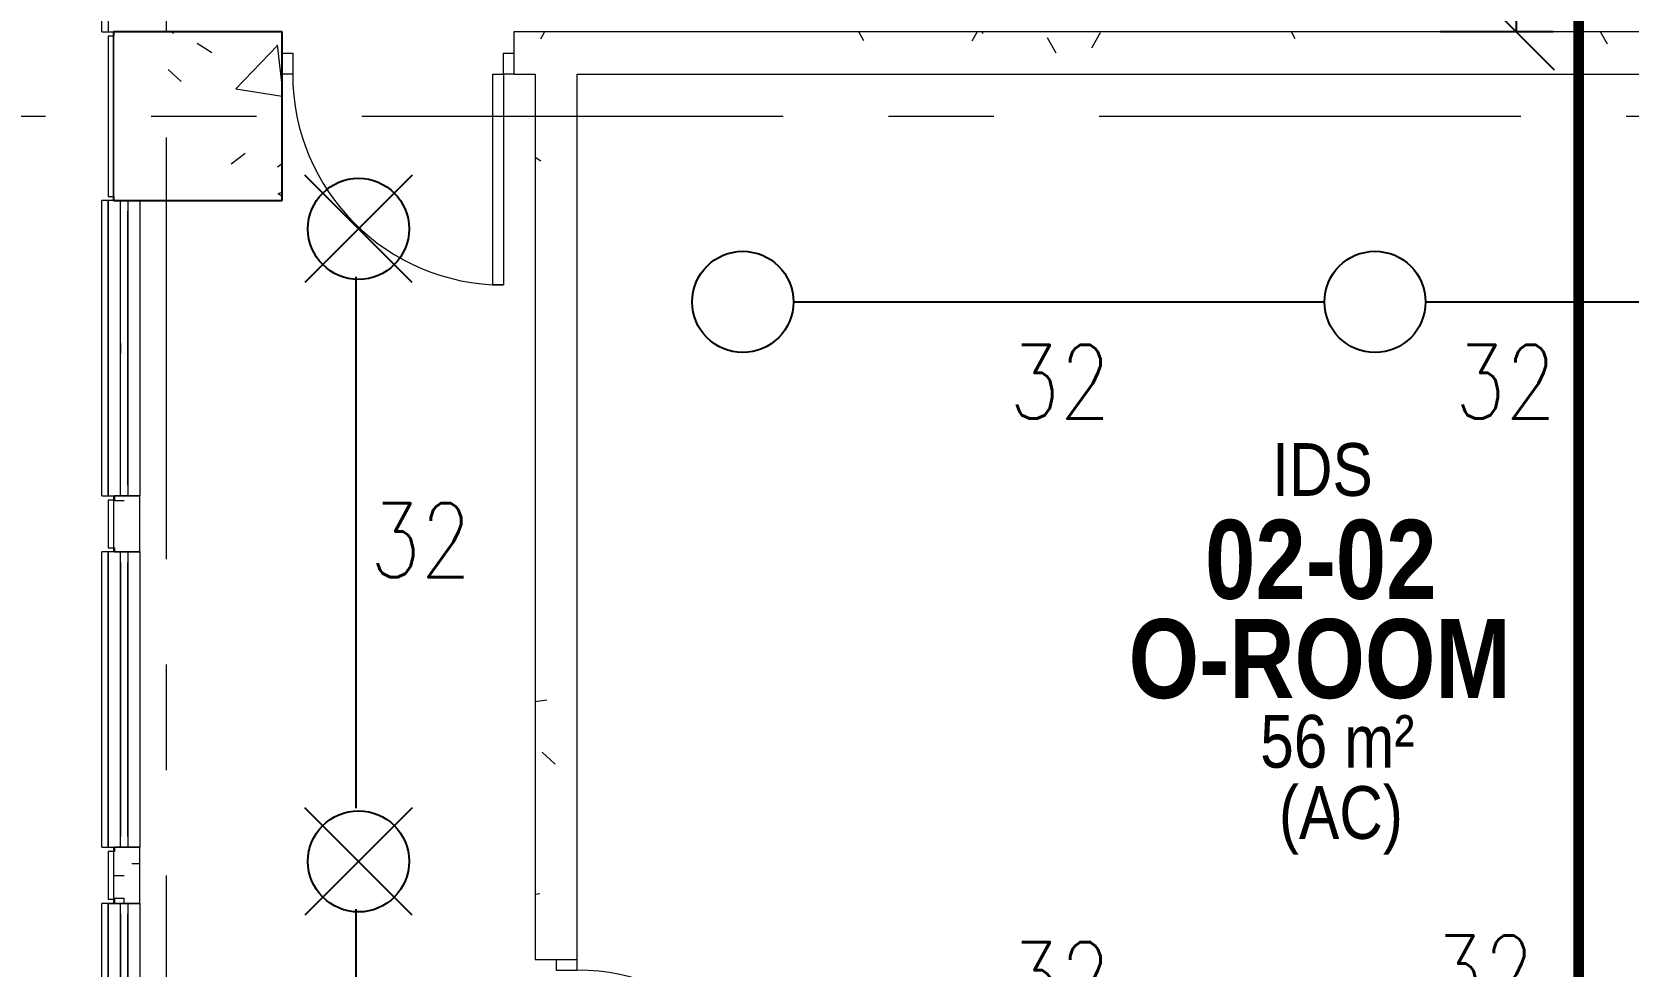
# Model space of a CAD drawing. Header units: millimetres. Extents: x -282761 to 137668, y -273845 to 94451.
# Drawn here: x 81568 to 89143, y -14455 to -10025 of the extents above; entities that cross this region are included whole.
import ezdxf

# ---------------------------------------------------------------- set-up
doc = ezdxf.new("R2010")
doc.units = ezdxf.units.MM
doc.linetypes.add('BLK_2 - 1ST__2ND_STOREY_PLAN-archi clean_11 SEPT 2024$0$IDA - Grid Line', pattern=[3500, 2000, -500, 500, -500])
doc.linetypes.add('HIDDEN2', pattern=[4.7625, 3.175, -1.5875])
doc.layers.get('Defpoints').update_dxf_attribs({"color": 8})
for name, color, linetype, lineweight in [('BLK_2 - 1ST__2ND_STOREY_PLAN-archi clean_11 SEPT 2024$0$0-1', 8, 'Continuous', 5), ('BLK_2 - 1ST__2ND_STOREY_PLAN-archi clean_11 SEPT 2024$0$1599_DB_A_BLK2_HQ_R21-2ND STOREY 20230517--$0$A-_DOOR----_E', 8, 'Continuous', 9), ('BLK_2 - 1ST__2ND_STOREY_PLAN-archi clean_11 SEPT 2024$0$1599_DB_A_BLK2_HQ_R21-2ND STOREY 20230517--$0$A-_GENM----_M', 8, 'Continuous', 9), ('BLK_2 - 1ST__2ND_STOREY_PLAN-archi clean_11 SEPT 2024$0$1599_DB_A_BLK2_HQ_R21-2ND STOREY 20230517--$0$A-_WALL----_H-1', 8, 'Continuous', 9), ('BLK_2 - 1ST__2ND_STOREY_PLAN-archi clean_11 SEPT 2024$0$1599_DB_A_BLK2_HQ_R21-2ND STOREY 20230517--$0$A-_WIND----_E', 8, 'Continuous', 9), ('BLK_2 - 1ST__2ND_STOREY_PLAN-archi clean_11 SEPT 2024$0$1599_DB_A_BLK2_HQ_R21-2ND STOREY 20230517--$0$S-_COLN----_E', 8, 'Continuous', 9), ('BLK_2 - 1ST__2ND_STOREY_PLAN-archi clean_11 SEPT 2024$0$_CATCHMENT_DRAIN', 8, 'Continuous', 0), ('BLK_2 - 1ST__2ND_STOREY_PLAN-archi clean_11 SEPT 2024$0$A-_FLOR----_E', 8, 'Continuous', 9), ('BLK_2 - 1ST__2ND_STOREY_PLAN-archi clean_11 SEPT 2024$0$A-_GENM----_M', 8, 'Continuous', 9), ('BLK_2 - 1ST__2ND_STOREY_PLAN-archi clean_11 SEPT 2024$0$A-_WALL----_E', 8, 'Continuous', 9), ('BLK_2 - 1ST__2ND_STOREY_PLAN-archi clean_11 SEPT 2024$0$A-_WALL----_E-1', 8, 'Continuous', 18), ('BLK_2 - 1ST__2ND_STOREY_PLAN-archi clean_11 SEPT 2024$0$A-_WALL----_H-2', 8, 'Continuous', 9), ('BLK_2 - 1ST__2ND_STOREY_PLAN-archi clean_11 SEPT 2024$0$A-_WIND----_E', 8, 'Continuous', 9), ('BLK_2 - 1ST__2ND_STOREY_PLAN-archi clean_11 SEPT 2024$0$S-_ANOTGRID_E-1', 8, 'BLK_2 - 1ST__2ND_STOREY_PLAN-archi clean_11 SEPT 2024$0$IDA - Grid Line', 9), ('BLK_2 - 1ST__2ND_STOREY_PLAN-archi clean_11 SEPT 2024$0$S-_COLN----_E', 8, 'Continuous', 9), ('BLK_2 - 1ST__2ND_STOREY_PLAN-archi clean_11 SEPT 2024$0$S-_COLN----_E-1', 8, 'Continuous', 25), ('BLK_2 - 1ST__2ND_STOREY_PLAN-archi clean_11 SEPT 2024$0$S-_COLN----_E-2', 8, 'Continuous', 9)]:
    doc.layers.add(name, color=color, linetype=linetype, lineweight=lineweight)
for name, color, linetype in [('DIM', 8, 'Continuous'), ('M-_FIRESPRK_T-', 7, 'Continuous'), ('M-_SPRKBEAM_E-', 12, 'HIDDEN2'), ('M-_SPRKPIEX_E-', 1, 'Continuous'), ('ROOMNAME', 7, 'Continuous')]:
    doc.layers.add(name, color=color, linetype=linetype)
doc.styles.add('BLK_2 - 1ST__2ND_STOREY_PLAN_12  JUNE 2024$0$Arial Narrow_2', font='ARIALN.TTF', dxfattribs={"height": 500})
doc.styles.add('BLK_2 - 1ST__2ND_STOREY_PLAN_12  JUNE 2024$0$Arial Narrow_4', font='ARIALN.TTF', dxfattribs={"height": 375})
doc.styles.add('BLK_2 - 1ST__2ND_STOREY_PLAN_12  JUNE 2024$0$Arial Narrow_B_2', font='ARIALNB.TTF', dxfattribs={"height": 500})
doc.styles.add('Simplex', font='SIMPLEX.shx', dxfattribs={"width": 0.8, "height": 2.5})
doc.styles.get("Standard").update_dxf_attribs({"font": 'arial.ttf'})
doc.dimstyles.new('DIM 200', dxfattribs={"dimscale": 2000, "dimtxt": 0.18, "dimasz": 0.18, "dimexe": 0.18, "dimexo": 0.0625, "dimgap": 0.09, "dimtad": 0, "dimtih": 1, "dimtoh": 1, "dimdec": 0, "dimzin": 0, "dimdsep": 46, "dimtxsty": 'Standard', "dimblk": 'OBLIQUE', "dimcen": 0.09, "dimadec": 0, "dimazin": 0, "dimtfac": 1, "dimtdec": 0, "dimtofl": 0, "dimtmove": 0, "dimatfit": 3, "dimfxl": 1, "dimtolj": 1, "dimtzin": 0, "dimarcsym": 0})
pattern_1 = [(0, (-41522.25, -44311.05), (1016, 254), [83.82, -678.18, 83.82, -678.18, -4064]), (0, (-41522.25, -44311.05), (1016, 254), [-1524, 83.82, -1440.18, 83.82, -678.18, -1778]), (0, (-41522.25, -44311.05), (1016, 254), [-3810, 83.82, -424.18, 83.82, -1186.18]), (120, (-41141.25, -44184.05), (-727.9705, 752.882), [83.82, -678.18, 83.82, -678.18, -4064]), (120, (-41141.25, -44184.05), (-727.9705, 752.882), [-1524, 83.82, -1440.18, 83.82, -678.18, -1778]), (120, (-41141.25, -44184.05), (-727.9705, 752.882), [-3810, 83.82, -424.18, 83.82, -1186.18]), (240, (-41014.25, -43676.05), (-288.0295, -1006.882), [83.82, -678.18, 83.82, -678.18, -4064]), (240, (-41014.25, -43676.05), (-288.0295, -1006.882), [-1524, 83.82, -1440.18, 83.82, -678.18, -1778]), (240, (-41014.25, -43676.05), (-288.0295, -1006.882), [-3810, 83.82, -424.18, 83.82, -1186.18])]
pattern_2 = [(0, (-41522.25, -42727.71), (1016, 254), [83.82, -678.18, 83.82, -678.18, -4064]), (0, (-41522.25, -42727.71), (1016, 254), [-1524, 83.82, -1440.18, 83.82, -678.18, -1778]), (0, (-41522.25, -42727.71), (1016, 254), [-3810, 83.82, -424.18, 83.82, -1186.18]), (120, (-41141.25, -42600.71), (-727.9705, 752.882), [83.82, -678.18, 83.82, -678.18, -4064]), (120, (-41141.25, -42600.71), (-727.9705, 752.882), [-1524, 83.82, -1440.18, 83.82, -678.18, -1778]), (120, (-41141.25, -42600.71), (-727.9705, 752.882), [-3810, 83.82, -424.18, 83.82, -1186.18]), (240, (-41014.25, -42092.71), (-288.0295, -1006.882), [83.82, -678.18, 83.82, -678.18, -4064]), (240, (-41014.25, -42092.71), (-288.0295, -1006.882), [-1524, 83.82, -1440.18, 83.82, -678.18, -1778]), (240, (-41014.25, -42092.71), (-288.0295, -1006.882), [-3810, 83.82, -424.18, 83.82, -1186.18])]

# ---------------------------------------------------------------- blocks, each defined once
blk = doc.blocks.new('fire0101')
at = {"color": 0, "linetype": 'Continuous'}
blk.add_circle((0, 0), 100, dxfattribs=at)
blk = doc.blocks.new('Under B spk')
for p, q in [((318.2, -318.2), (-318.2, 318.2)), ((318.2, 318.2), (-318.2, -318.2))]:
    blk.add_line(p, q)
blk.add_circle((0, 0), 300)
blk = doc.blocks.new('_Oblique')
at = {"color": 0, "linetype": 'ByBlock', "lineweight": -2}
blk.add_line((-0.5, -0.5), (0.5, 0.5), dxfattribs=at)
blk = doc.blocks.new('*D129')
at = {"layer": 'Defpoints', "color": 0, "transparency": 16777216}
for p in [(88612.3, -8224.8), (89380.9, -8224.8), (88912.5, -10024.7)]:
    blk.add_point(p, dxfattribs=at)
at = {"layer": 'DIM', "color": 0, "lineweight": -2, "transparency": 16777216}
for p, q in [((89255.9, -8224.8), (88252.3, -8224.8)), ((88612.3, -8224.8), (88612.3, -8760.9)), ((88612.3, -10024.7), (88612.3, -9488.6)), ((88787.5, -10024.7), (88252.3, -10024.7))]:
    blk.add_line(p, q, dxfattribs=at)
at = {"layer": 'DIM', "color": 0, "lineweight": -2, "transparency": 16777216, "xscale": 360, "yscale": 360, "zscale": 360}
for p, rotation in [((88612.3, -8224.8), 90), ((88612.3, -10024.7), 270)]:
    blk.add_blockref('_Oblique', p, dxfattribs=dict(at, rotation=rotation))
at = {"layer": 'DIM', "color": 0, "transparency": 16777216, "insert": (88612.3, -9124.8), "char_height": 360, "attachment_point": 5}
blk.add_mtext('\\A1;1800', dxfattribs=at)
blk = doc.blocks.new('BLK_2 - 1ST__2ND_STOREY_PLAN-archi clean_11 SEPT 2024$0$IDA - Casement w Top Hung - 2 Panels - 1400L X 1800H - B2-AW01-3560558-BLK 2 2ND STOREY PLAN')
at = {"layer": 'BLK_2 - 1ST__2ND_STOREY_PLAN-archi clean_11 SEPT 2024$0$A-_WIND----_E'}
for p, q in [((-700, 17.5), (700, 17.5)), ((-700, 17.5), (-700, -17.5)), ((-650, 17.5), (-615, 17.5)), ((-650, 17.5), (-25, 17.5)), ((-650, 17.5), (650, 17.5)), ((-650, 17.5), (650, 17.5)), ((-615, 17.5), (-35, 17.5)), ((-615, 17.5), (-60, 17.5)), ((-35, 17.5), (0, 17.5)), ((25, 17.5), (-24.9, 17.5)), ((0, 17.5), (35, 17.5)), ((25, 17.5), (650, 17.5)), ((35, 17.5), (615, 17.5)), ((60, 17.5), (615, 17.5)), ((615, 17.5), (650, 17.5)), ((700, 17.5), (700, -17.5)), ((700, -17.5), (-700, -17.5)), ((-615, -17.5), (-650, -17.5)), ((-25, -17.5), (-650, -17.5)), ((650, -17.5), (-650, -17.5)), ((-650, -17.5), (650, -17.5)), ((-35, -17.5), (-615, -17.5)), ((-60, -17.5), (-615, -17.5)), ((0, -17.5), (-35, -17.5)), ((25, -17.5), (-24.9, -17.5)), ((35, -17.5), (0, -17.5)), ((650, -17.5), (25, -17.5)), ((615, -17.5), (35, -17.5)), ((615, -17.5), (60, -17.5)), ((650, -17.5), (615, -17.5))]:
    blk.add_line(p, q, dxfattribs=at)
blk = doc.blocks.new('BLK_2 - 1ST__2ND_STOREY_PLAN-archi clean_11 SEPT 2024$0$IDA - Casement w Top Hung - 2 Panels - 1400L X 1800H - B2-AW01-3560557-BLK 2 2ND STOREY PLAN')
at = {"layer": 'BLK_2 - 1ST__2ND_STOREY_PLAN-archi clean_11 SEPT 2024$0$A-_WIND----_E'}
for p, q in [((-700, 17.5), (700, 17.5)), ((-700, 17.5), (-700, -17.5)), ((-615, 17.5), (-650, 17.5)), ((-650, 17.5), (-25, 17.5)), ((-650, 17.5), (650, 17.5)), ((650, 17.5), (-650, 17.5)), ((-35, 17.5), (-615, 17.5)), ((-615, 17.5), (-60, 17.5)), ((0, 17.5), (-35, 17.5)), ((-24.9, 17.5), (25, 17.5)), ((35, 17.5), (0, 17.5)), ((25, 17.5), (650, 17.5)), ((615, 17.5), (35, 17.5)), ((60, 17.5), (615, 17.5)), ((650, 17.5), (615, 17.5)), ((700, 17.5), (700, -17.5)), ((700, -17.5), (-700, -17.5)), ((-650, -17.5), (-615, -17.5)), ((-25, -17.5), (-650, -17.5)), ((650, -17.5), (-650, -17.5)), ((650, -17.5), (-650, -17.5)), ((-615, -17.5), (-35, -17.5)), ((-60, -17.5), (-615, -17.5)), ((-35, -17.5), (0, -17.5)), ((-24.9, -17.5), (25, -17.5)), ((0, -17.5), (35, -17.5)), ((650, -17.5), (25, -17.5)), ((35, -17.5), (615, -17.5)), ((615, -17.5), (60, -17.5)), ((615, -17.5), (650, -17.5))]:
    blk.add_line(p, q, dxfattribs=at)
blk = doc.blocks.new('BLK_2 - 1ST__2ND_STOREY_PLAN-archi clean_11 SEPT 2024$0$Wall Motif - Type 1-2673956-BLK 2 2ND STOREY PLAN')
at = {"layer": 'BLK_2 - 1ST__2ND_STOREY_PLAN-archi clean_11 SEPT 2024$0$A-_GENM----_M'}
for p, q in [((-575, -75), (825, -75)), ((-575, -75), (-575, -105)), ((-525, -75), (81.1, -75)), ((-481.1, -75), (125, -75)), ((-481.1, -75), (731.1, -75)), ((125, -75), (731.1, -75)), ((168.9, -75), (775, -75)), ((825, -105), (825, -75)), ((825, -105), (-575, -105)), ((81.1, -105), (-525, -105)), ((125, -105), (-481.1, -105)), ((731.1, -105), (-481.1, -105)), ((731.1, -105), (125, -105)), ((775, -105), (168.9, -105))]:
    blk.add_line(p, q, dxfattribs=at)
blk = doc.blocks.new('BLK_2 - 1ST__2ND_STOREY_PLAN-archi clean_11 SEPT 2024$0$1599_DB_A_BLK2_HQ_R21_rvt-2-BLK 2 2ND STOREY PLAN')
at = {"layer": 'BLK_2 - 1ST__2ND_STOREY_PLAN-archi clean_11 SEPT 2024$0$A-_WALL----_H-2'}
h = blk.add_hatch(dxfattribs=at)
h.set_pattern_fill('FP_3', color=256, style=0, pattern_type=2)
h.set_pattern_definition([(0, (0, 0), (1016, 254), [83.82, -678.18, 83.82, -678.18, -4064]), (0, (0, 0), (1016, 254), [-1524, 83.82, -1440.18, 83.82, -678.18, -1778]), (0, (0, 0), (1016, 254), [-3810, 83.82, -424.18, 83.82, -1186.18]), (120, (381, 127), (-727.97045, 752.8818), [83.82, -678.18, 83.82, -678.18, -4064]), (120, (381, 127), (-727.97045, 752.8818), [-1524, 83.82, -1440.18, 83.82, -678.18, -1778]), (120, (381, 127), (-727.97045, 752.8818), [-3810, 83.82, -424.18, 83.82, -1186.18]), (240, (508, 635), (-288.02955, -1006.8818), [83.82, -678.18, 83.82, -678.18, -4064]), (240, (508, 635), (-288.02955, -1006.8818), [-1524, 83.82, -1440.18, 83.82, -678.18, -1778]), (240, (508, 635), (-288.02955, -1006.8818), [-3810, 83.82, -424.18, 83.82, -1186.18])])
h.paths.add_polyline_path([(-139131.4, -58552.4), (-139011.4, -58552.4), (-139011.4, -58285.7), (-139131.4, -58286.1), (-139133.1, -58305.4), (-139136.4, -58307), (-139136.4, -58532.4), (-139131.4, -58533)])
h.paths.add_polyline_path([(-139086.4, -56885.7), (-139011.4, -56885.4), (-139011.4, -56619), (-139131.4, -56619.2), (-139133.1, -56639), (-139136.4, -56641.3), (-139136.4, -56860.7), (-139086.4, -56860.7), (-139086.4, -56885.4)])
h.paths.add_polyline_path([(-139104.1, -55219), (-139011.4, -55219), (-139011.4, -54952.4), (-139131.4, -54953.1), (-139131.4, -54972.4), (-139136.4, -54972.4), (-139136.4, -55199), (-139131.4, -55199.7), (-139131.4, -55219)])
h.paths.add_polyline_path([(-139131.4, -51352.4), (-139011.4, -51352.4), (-139011.4, -51085.7), (-139131.4, -51087.8), (-139131.4, -51105.7), (-139136.4, -51106.5), (-139136.4, -51332.4), (-139131.4, -51334.3)])
h.paths.add_polyline_path([(-139096.7, -49685.7), (-139011.4, -49685.7), (-139011.4, -49369), (-139131.4, -49371.7), (-139131.4, -49389), (-139136.4, -49389.9), (-139136.4, -49665.7), (-139131.4, -49668.2), (-139131.4, -49685.7), (-139103.9, -49685.7)])
h.paths.add_polyline_path([(-139131.4, -47969), (-139011.4, -47969), (-139011.4, -47752.4), (-139131.4, -47752.4), (-139131.4, -47772.4), (-139136.4, -47772.4), (-139136.4, -47949), (-139131.4, -47949), (-139131.4, -47952.1)])
h.paths.add_polyline_path([(-139069.1, -44152.4), (-139011.4, -44152.4), (-139011.4, -43935.7), (-139131.4, -43935.7), (-139131.4, -43955.7), (-139136.4, -43956.5), (-139136.4, -44132.4), (-139131.4, -44132.4), (-139131.4, -44152.4), (-139103.9, -44152.4)])
h.paths.add_polyline_path([(-139104.1, -42535.7), (-139011.4, -42535.7), (-139011.4, -42319), (-139131.4, -42319), (-139131.4, -42339), (-139136.4, -42339), (-139136.4, -42515.7), (-139131.4, -42515.7), (-139131.4, -42535.7)])
h.paths.add_polyline_path([(-139103.9, -40919), (-139011.4, -40919), (-139011.4, -40702.4), (-139131.4, -40702.4), (-139131.4, -40722.4), (-139136.4, -40723.2), (-139136.4, -40899), (-139131.4, -40899), (-139131.4, -40919), (-139104.1, -40919)])
at = {"layer": 'BLK_2 - 1ST__2ND_STOREY_PLAN-archi clean_11 SEPT 2024$0$S-_COLN----_E-2'}
h = blk.add_hatch(dxfattribs=at)
h.set_pattern_fill('FP_40', color=256, style=0, pattern_type=2)
h.set_pattern_definition([(50, (0, 0), (1821.841, -159.39), [190.5, -2095.5]), (355, (0, 0), (-352.428, 1910.567), [152.4, -1676.4]), (100.451, (151.8, -13.3), (1469.426, 1751.166), [161.9, -1780.9]), (46.184, (0, 508), (2710.79, -420.428), [285.75, -3143.25]), (96.636, (226, 473), (2374.026, 2474.276), [242.85, -2671.35]), (351.184, (0, 508), (2374.05, 2474.25), [228.6, -2514.6]), (21, (254, 381), (1516.143, -1022.652), [190.5, -2095.5]), (326, (254, 381), (618.02, 1841.88), [152.4, -1676.4]), (71.451, (380.3, 295.8), (2134.171, 819.212), [161.9, -1780.9]), (37.5, (0, 0), (30.886, 845.5504), [83.82, -1572.26, 83.82, -1617.98, -1682.75]), (37.5, (0, 0), (30.886, 845.5504), [-3357.88, 83.82, -1598.93]), (7.5, (0, 0), (668.1966, 1001.806), [83.82, -886.46, 83.82, -1534.16, -641.35]), (7.5, (0, 0), (668.1966, 1001.806), [-2588.26, 83.82, -557.53]), (327.5, (-566.4, 0), (1355.9093, -57.2896), [83.82, -551.18, 83.82, -1897.38, -2628.9]), (327.5, (-566.4, 0), (1355.9093, -57.2896), [-2616.2, 83.82, -2545.08]), (317.5, (-820.4, 0), (1481.293, 254.266), [83.82, -741.68, 83.82, -1231.9, -1866.9]), (317.5, (-820.4, 0), (1481.293, 254.266), [-2141.22, 83.82, -1783.08])])
h.paths.add_polyline_path([(-139011.4, -53552.4), (-138336.4, -53552.4), (-138336.4, -52752.4), (-139136.4, -52752.4), (-139136.4, -53552.4), (-139069.1, -53552.4)])
at = {"layer": 'BLK_2 - 1ST__2ND_STOREY_PLAN-archi clean_11 SEPT 2024$0$A-_FLOR----_E'}
for p, q in [((-139136.4, -52752.4), (-139136.4, -53552.4)), ((-139136.4, -54952.4), (-139136.4, -54972.4)), ((-139136.4, -54972.4), (-139136.4, -55199)), ((-139136.4, -55199), (-139136.4, -55219)), ((-139136.4, -56619), (-139136.4, -56639)), ((-139136.4, -56639), (-139136.4, -56860.7)), ((-139136.4, -56865.4), (-139136.4, -56885.4))]:
    blk.add_line(p, q, dxfattribs=at)
at = {"layer": 'BLK_2 - 1ST__2ND_STOREY_PLAN-archi clean_11 SEPT 2024$0$A-_WALL----_E'}
for p, q in [((-139161.4, -52752.4), (-139011.4, -52752.4)), ((-139136.4, -53532.4), (-139136.4, -52772.4)), ((-139011.4, -53552.4), (-139161.4, -53552.4)), ((-139161.4, -54952.4), (-139161.4, -53552.4)), ((-139011.4, -53552.4), (-139011.4, -54952.4)), ((-139161.4, -54952.4), (-139131.4, -54952.4)), ((-139136.4, -54972.4), (-139136.4, -55199)), ((-139136.4, -54972.4), (-139136.4, -55199)), ((-139131.4, -54952.4), (-139011.4, -54952.4)), ((-139131.4, -55219), (-139161.4, -55219)), ((-139161.4, -56619), (-139161.4, -55219)), ((-139011.4, -55219), (-139131.4, -55219)), ((-139011.4, -55219), (-139011.4, -56619)), ((-139161.4, -56619), (-139131.4, -56619)), ((-139136.4, -56639), (-139136.4, -56860.7)), ((-139136.4, -56639), (-139136.4, -56860.7)), ((-139131.4, -56619), (-139011.4, -56619)), ((-139136.4, -56860.7), (-139086.4, -56860.7)), ((-139086.4, -56885.7), (-139086.4, -56860.7)), ((-139011.4, -56885.7), (-139161.4, -56885.7)), ((-139161.4, -58285.4), (-139161.4, -56885.7)), ((-139011.4, -56885.7), (-139011.4, -58285.7))]:
    blk.add_line(p, q, dxfattribs=at)
at = {"layer": 'BLK_2 - 1ST__2ND_STOREY_PLAN-archi clean_11 SEPT 2024$0$A-_WALL----_E-1'}
for p, q in [((-139161.4, -52772.4), (-139161.4, -53532.4)), ((-139136.4, -52772.4), (-139161.4, -52772.4)), ((-139161.4, -53532.4), (-139136.4, -53532.4)), ((-139131.4, -54972.4), (-139161.4, -54972.4)), ((-139161.4, -54972.4), (-139161.4, -55199)), ((-139011.4, -54952.4), (-139131.4, -54952.4)), ((-139131.4, -54952.4), (-139131.4, -54972.4)), ((-139011.4, -55219), (-139011.4, -54952.4)), ((-139161.4, -55199), (-139131.4, -55199)), ((-139131.4, -55199), (-139131.4, -55219)), ((-139131.4, -55219), (-139011.4, -55219)), ((-139131.4, -56639), (-139161.4, -56639)), ((-139161.4, -56639), (-139161.4, -56865.4)), ((-139011.4, -56619), (-139131.4, -56619)), ((-139131.4, -56619), (-139131.4, -56639)), ((-139011.4, -56885.7), (-139011.4, -56619)), ((-139161.4, -56865.4), (-139131.4, -56865.4)), ((-139131.4, -56865.4), (-139131.4, -56885.4)), ((-139131.4, -56885.4), (-139161.4, -56885.4)), ((-139161.4, -56885.4), (-139161.4, -56885.7)), ((-139161.4, -56885.7), (-139011.4, -56885.7))]:
    blk.add_line(p, q, dxfattribs=at)
at = {"layer": 'BLK_2 - 1ST__2ND_STOREY_PLAN-archi clean_11 SEPT 2024$0$S-_COLN----_E'}
blk.add_line((-139136.4, -52772.4), (-139136.4, -53532.4), dxfattribs=at)
at = {"layer": 'BLK_2 - 1ST__2ND_STOREY_PLAN-archi clean_11 SEPT 2024$0$S-_COLN----_E-1'}
for p, q in [((-138336.4, -52752.4), (-139136.4, -52752.4)), ((-139136.4, -52752.4), (-139136.4, -52772.4)), ((-138336.4, -53552.4), (-138336.4, -52752.4)), ((-139136.4, -53532.4), (-139136.4, -53552.4)), ((-139136.4, -53552.4), (-138336.4, -53552.4))]:
    blk.add_line(p, q, dxfattribs=at)
at = {"layer": 'BLK_2 - 1ST__2ND_STOREY_PLAN-archi clean_11 SEPT 2024$0$A-_GENM----_M', "rotation": 270}
for p in [(-139086.4, -51927.4), (-139086.4, -54127.4), (-139086.4, -55794), (-139086.4, -57460.7)]:
    blk.add_blockref('BLK_2 - 1ST__2ND_STOREY_PLAN-archi clean_11 SEPT 2024$0$Wall Motif - Type 1-2673956-BLK 2 2ND STOREY PLAN', p, dxfattribs=at)
at = {"layer": 'BLK_2 - 1ST__2ND_STOREY_PLAN-archi clean_11 SEPT 2024$0$A-_WIND----_E'}
for name, p, rotation in [('BLK_2 - 1ST__2ND_STOREY_PLAN-archi clean_11 SEPT 2024$0$IDA - Casement w Top Hung - 2 Panels - 1400L X 1800H - B2-AW01-3560558-BLK 2 2ND STOREY PLAN', (-139086.6, -54252.4), 90), ('BLK_2 - 1ST__2ND_STOREY_PLAN-archi clean_11 SEPT 2024$0$IDA - Casement w Top Hung - 2 Panels - 1400L X 1800H - B2-AW01-3560557-BLK 2 2ND STOREY PLAN', (-139086.6, -55919), 270), ('BLK_2 - 1ST__2ND_STOREY_PLAN-archi clean_11 SEPT 2024$0$IDA - Casement w Top Hung - 2 Panels - 1400L X 1800H - B2-AW01-3560557-BLK 2 2ND STOREY PLAN', (-139086.6, -57585.7), 270)]:
    blk.add_blockref(name, p, dxfattribs=dict(at, rotation=rotation))
blk = doc.blocks.new('BLK_2 - 1ST__2ND_STOREY_PLAN-archi clean_11 SEPT 2024$0$1599_DB_A_BLK2_HQ_R21-2ND STOREY 20230517--$0$IDA - F - Single - Swing - 1100L X 2200H - B2-TD01-3240950-LINKVIEW_BLK2_3RD STOREY')
at = {"layer": 'BLK_2 - 1ST__2ND_STOREY_PLAN-archi clean_11 SEPT 2024$0$1599_DB_A_BLK2_HQ_R21-2ND STOREY 20230517--$0$A-_DOOR----_E'}
for p, q in [((500, 1050), (450, 1050)), ((450, 1050), (450, 50)), ((500, 50), (500, 1050)), ((-500, 50), (-550, 50)), ((-500, -50), (-500, 50)), ((450, 50), (500, 50)), ((550, 50), (500, 50)), ((500, 50), (500, -50)), ((-550, -50), (-500, -50)), ((500, -50), (550, -50))]:
    blk.add_line(p, q, dxfattribs=at)
blk.add_arc((500, 50), 1000, 90, 180, dxfattribs=at)
blk = doc.blocks.new('BLK_2 - 1ST__2ND_STOREY_PLAN-archi clean_11 SEPT 2024$0$1599_DB_A_BLK2_HQ_R21-2ND STOREY 20230517--$0$IDA - F - Single - Swing - 1100L X 2200H - B2-TD01-3240952-LINKVIEW_BLK2_2ND STOREY')
at = {"layer": 'BLK_2 - 1ST__2ND_STOREY_PLAN-archi clean_11 SEPT 2024$0$1599_DB_A_BLK2_HQ_R21-2ND STOREY 20230517--$0$A-_DOOR----_E'}
for p, q in [((-550, 50), (-500, 50)), ((-500, 50), (-500, -50)), ((500, 50), (550, 50)), ((500, -50), (500, 50)), ((-500, -50), (-550, -50)), ((450, -50), (500, -50)), ((450, -1050), (450, -50)), ((500, -50), (500, -1050)), ((550, -50), (500, -50)), ((500, -1050), (450, -1050))]:
    blk.add_line(p, q, dxfattribs=at)
blk.add_arc((500, -50), 1000, 180, 270, dxfattribs=at)
blk = doc.blocks.new('BLK_2 - 1ST__2ND_STOREY_PLAN-archi clean_11 SEPT 2024$0$1599_DB_A_BLK2_HQ_R21-2ND STOREY 20230517--$0$Wall Motif - Type 1-2673956-LINKVIEW_BLK2_2ND STOREY')
at = {"layer": 'BLK_2 - 1ST__2ND_STOREY_PLAN-archi clean_11 SEPT 2024$0$1599_DB_A_BLK2_HQ_R21-2ND STOREY 20230517--$0$A-_GENM----_M'}
for p, q in [((-575, -75), (825, -75)), ((-575, -75), (-575, -105)), ((825, -105), (825, -75)), ((825, -105), (-575, -105))]:
    blk.add_line(p, q, dxfattribs=at)
blk = doc.blocks.new('BLK_2 - 1ST__2ND_STOREY_PLAN-archi clean_11 SEPT 2024$0$1599_DB_A_BLK2_HQ_R21-2ND STOREY 20230517--$0$IDA - Casement w Top Hung - 2 Panels - 1400L X 1800H - B2-AW01-3560557-LINKVIEW_BLK2_2ND STOREY')
at = {"layer": 'BLK_2 - 1ST__2ND_STOREY_PLAN-archi clean_11 SEPT 2024$0$1599_DB_A_BLK2_HQ_R21-2ND STOREY 20230517--$0$A-_WIND----_E'}
for p, q in [((-700, 17.5), (700, 17.5)), ((-700, 17.5), (-700, -17.5)), ((700, 17.5), (700, -17.5)), ((700, -17.5), (-700, -17.5))]:
    blk.add_line(p, q, dxfattribs=at)
blk = doc.blocks.new('BLK_2 - 1ST__2ND_STOREY_PLAN-archi clean_11 SEPT 2024$0$1599_DB_A_BLK2_HQ_R21-2ND STOREY 20230517--$0$IDA - Casement w Top Hung - 2 Panels - 1400L X 1800H - B2-AW01-3560558-LINKVIEW_BLK2_2ND STOREY')
at = {"layer": 'BLK_2 - 1ST__2ND_STOREY_PLAN-archi clean_11 SEPT 2024$0$1599_DB_A_BLK2_HQ_R21-2ND STOREY 20230517--$0$A-_WIND----_E'}
for p, q in [((-700, 17.5), (700, 17.5)), ((-700, 17.5), (-700, -17.5)), ((700, 17.5), (700, -17.5)), ((700, -17.5), (-700, -17.5))]:
    blk.add_line(p, q, dxfattribs=at)
blk = doc.blocks.new('BLK_2 - 1ST__2ND_STOREY_PLAN-archi clean_11 SEPT 2024')
at = {"layer": 'BLK_2 - 1ST__2ND_STOREY_PLAN-archi clean_11 SEPT 2024$0$1599_DB_A_BLK2_HQ_R21-2ND STOREY 20230517--$0$A-_WALL----_H-1'}
h = blk.add_hatch(dxfattribs=at)
h.set_pattern_fill('FP_3', color=256, style=0, pattern_type=2)
h.set_pattern_definition(pattern_2)
h.paths.add_polyline_path([(-49301.5, -56885.7), (-49226.5, -56885.7), (-49226.5, -56619), (-49346.5, -56619), (-49346.5, -56639), (-49351.5, -56639), (-49351.5, -56860.7), (-49301.5, -56860.7)], flags=0)
at = {"layer": 'BLK_2 - 1ST__2ND_STOREY_PLAN-archi clean_11 SEPT 2024$0$1599_DB_A_BLK2_HQ_R21-2ND STOREY 20230517--$0$S-_COLN----_E'}
h = blk.add_hatch(dxfattribs=at)
h.set_pattern_fill('FP_1', color=256, style=0, pattern_type=2)
h.set_pattern_definition([(50, (-41522.3, -42727.7), (1821.84, -159.39), [190.5, -2095.5]), (355, (-41522.3, -42727.7), (-352.43, 1910.57), [152.4, -1676.4]), (100.451, (-41370.4, -42741), (1469.43, 1751.17), [161.9, -1780.9]), (46.184, (-41522.3, -42219.7), (2710.8, -420.43), [285.75, -3143.25]), (96.636, (-41296.4, -42254.7), (2374.03, 2474.3), [242.85, -2671.35]), (351.184, (-41522.3, -42219.7), (2374.05, 2474.25), [228.6, -2514.6]), (21, (-41268.3, -42346.7), (1516.14, -1022.65), [190.5, -2095.5]), (326, (-41268.3, -42346.7), (618.02, 1841.88), [152.4, -1676.4]), (71.451, (-41141.9, -42432), (2134.17, 819.21), [161.9, -1780.9]), (37.5, (-41522.25, -42727.7), (30.886, 845.55), [83.82, -1572.26, 83.82, -1617.98, -1682.75]), (37.5, (-41522.25, -42727.7), (30.886, 845.55), [-3357.88, 83.82, -1598.93]), (7.5, (-41522.25, -42727.7), (668.197, 1001.806), [83.82, -886.46, 83.82, -1534.16, -641.35]), (7.5, (-41522.25, -42727.7), (668.197, 1001.806), [-2588.26, 83.82, -557.53]), (327.5, (-42088.7, -42727.7), (1355.91, -57.29), [83.82, -551.18, 83.82, -1897.38, -2628.9]), (327.5, (-42088.7, -42727.7), (1355.91, -57.29), [-2616.2, 83.82, -2545.08]), (317.5, (-42342.7, -42727.7), (1481.29, 254.27), [83.82, -741.68, 83.82, -1231.9, -1866.9]), (317.5, (-42342.7, -42727.7), (1481.29, 254.27), [-2141.22, 83.82, -1783.08])])
h.paths.add_polyline_path([(-49284.3, -53552.4), (-48551.5, -53552.4), (-48551.5, -52752.4), (-49351.5, -52752.4), (-49351.5, -53552.4), (-49319.3, -53552.4)], flags=0)
h = blk.add_hatch(dxfattribs=at)
h.set_pattern_fill('FP_3', color=256, style=0, pattern_type=2)
h.set_pattern_definition(pattern_1)
h.paths.add_polyline_path([(-48551.5, -52852.4), (-48551.5, -52752.4), (-49226.5, -52752.4), (-49226.5, -52852.4), (-48885.3, -52852.4)], flags=0)
h = blk.add_hatch(dxfattribs=at)
h.set_pattern_fill('FP_3', color=256, style=0, pattern_type=2)
h.set_pattern_definition(pattern_1)
h.paths.add_polyline_path([(-46179.3, -52852.4), (-36351.5, -52852.4), (-36351.5, -52752.4), (-47451.5, -52752.4), (-47451.5, -52852.4), (-47251.5, -52852.4)], flags=0)
h = blk.add_hatch(dxfattribs=at)
h.set_pattern_fill('FP_2', color=256, style=0, pattern_type=2)
h.set_pattern_definition([(50, (-42597.3, -41742.4), (1821.84, -159.39), [190.5, -2095.5]), (355, (-42597.3, -41742.4), (-352.43, 1910.57), [152.4, -1676.4]), (100.451, (-42445.4, -41755.6), (1469.43, 1751.17), [161.9, -1780.9]), (46.184, (-42597.3, -41234.4), (2710.8, -420.43), [285.75, -3143.25]), (96.636, (-42371.4, -41269.4), (2374.03, 2474.28), [242.85, -2671.35]), (351.184, (-42597.3, -41234.4), (2374.05, 2474.25), [228.6, -2514.6]), (21, (-42343.3, -41361.4), (1516.14, -1022.65), [190.5, -2095.5]), (326, (-42343.3, -41361.4), (618.02, 1841.88), [152.4, -1676.4]), (71.451, (-42216.9, -41446.6), (2134.17, 819.21), [161.9, -1780.9]), (37.5, (-42597.25, -41742.36), (30.886, 845.55), [83.82, -1572.26, 83.82, -1617.98, -1682.75]), (37.5, (-42597.25, -41742.36), (30.886, 845.55), [-3357.88, 83.82, -1598.93]), (7.5, (-42597.25, -41742.4), (668.197, 1001.806), [83.82, -886.46, 83.82, -1534.16, -641.35]), (7.5, (-42597.25, -41742.4), (668.197, 1001.806), [-2588.26, 83.82, -557.53]), (327.5, (-43163.7, -41742.36), (1355.91, -57.29), [83.82, -551.18, 83.82, -1897.38, -2628.9]), (327.5, (-43163.7, -41742.36), (1355.91, -57.29), [-2616.2, 83.82, -2545.08]), (317.5, (-43417.7, -41742.4), (1481.29, 254.27), [83.82, -741.68, 83.82, -1231.9, -1866.9]), (317.5, (-43417.7, -41742.4), (1481.29, 254.27), [-2141.22, 83.82, -1783.08])])
h.paths.add_polyline_path([(-47251.5, -57383.5), (-47254.3, -53284), (-47351.5, -53284), (-47351.5, -57383.5), (-47254.3, -57383.5)], flags=0)
h = blk.add_hatch(dxfattribs=at)
h.set_pattern_fill('FP_3', color=256, style=0, pattern_type=2)
h.set_pattern_definition(pattern_2)
h.paths.add_polyline_path([(-49284.3, -55219), (-49226.5, -55219), (-49226.5, -54952.4), (-49346.5, -54952.4), (-49346.5, -54972.4), (-49351.5, -54972.4), (-49351.5, -55199), (-49346.5, -55199), (-49346.5, -55219), (-49319.3, -55219)], flags=0)
for p, q in [((-49376.5, -52752.4), (-49351.5, -52752.4)), ((-49351.5, -52772.4), (-49376.5, -52772.4)), ((-49376.5, -52772.4), (-49376.5, -53532.4)), ((-49351.5, -52752.4), (-49351.5, -52772.4)), ((-49319.3, -52752.4), (-49351.5, -52752.4)), ((-49351.5, -53532.4), (-49351.5, -52772.4)), ((-49351.5, -52772.4), (-49351.5, -53532.4)), ((-48551.5, -52752.4), (-49284.3, -52752.4)), ((-48551.5, -52752.4), (-49226.5, -52752.4)), ((-48551.5, -52852.4), (-48551.5, -52752.4)), ((-48551.5, -53552.4), (-48551.5, -52752.4)), ((-47451.5, -52752.4), (-47451.5, -52952.4)), ((-36351.5, -52752.4), (-47451.5, -52752.4)), ((-47451.5, -52952.4), (-47351.5, -52952.4)), ((-49376.5, -53532.4), (-49351.5, -53532.4)), ((-49351.5, -53532.4), (-49351.5, -53552.4)), ((-49376.5, -54952.4), (-49376.5, -53552.4)), ((-49351.5, -53552.4), (-49376.5, -53552.4)), ((-49351.5, -53552.4), (-49319.3, -53552.4)), ((-49284.3, -53552.4), (-48551.5, -53552.4)), ((-49226.5, -53552.4), (-49226.5, -54952.4)), ((-49376.5, -54952.4), (-49346.5, -54952.4)), ((-49376.5, -54972.4), (-49376.5, -55199)), ((-49346.5, -54972.4), (-49376.5, -54972.4)), ((-49351.5, -54952.4), (-49351.5, -54972.4)), ((-49351.5, -54972.4), (-49351.5, -55199)), ((-49346.5, -54952.4), (-49346.5, -54972.4)), ((-49319.3, -54952.4), (-49346.5, -54952.4)), ((-49226.5, -54952.4), (-49284.3, -54952.4)), ((-49226.5, -55219), (-49226.5, -54952.4)), ((-49376.5, -55199), (-49346.5, -55199)), ((-49351.5, -55199), (-49351.5, -55219)), ((-49346.5, -55199), (-49346.5, -55219)), ((-49376.5, -56619), (-49376.5, -55219)), ((-49346.5, -55219), (-49376.5, -55219)), ((-49346.5, -55219), (-49319.3, -55219)), ((-49284.3, -55219), (-49226.5, -55219)), ((-49226.5, -55219), (-49226.5, -56619)), ((-49376.5, -56619), (-49346.5, -56619)), ((-49376.5, -56639), (-49376.5, -56865.4)), ((-49346.5, -56639), (-49376.5, -56639)), ((-49351.5, -56619), (-49351.5, -56639)), ((-49351.5, -56639), (-49351.5, -56860.7)), ((-49346.5, -56619), (-49346.5, -56639)), ((-49319.3, -56619), (-49346.5, -56619)), ((-49226.5, -56619), (-49284.3, -56619)), ((-49226.5, -56885.7), (-49226.5, -56619)), ((-49376.5, -56865.4), (-49346.5, -56865.4)), ((-49351.5, -56860.7), (-49301.5, -56860.7)), ((-49351.5, -56865.4), (-49351.5, -56885.4)), ((-49346.5, -56865.4), (-49346.5, -56885.4)), ((-49301.5, -56885.7), (-49301.5, -56860.7)), ((-49376.5, -56885.4), (-49376.5, -56885.7)), ((-49346.5, -56885.4), (-49376.5, -56885.4)), ((-49376.5, -58285.4), (-49376.5, -56885.7)), ((-49376.5, -56885.7), (-49319.3, -56885.7)), ((-49284.3, -56885.7), (-49226.5, -56885.7)), ((-49226.5, -56885.7), (-49226.5, -58285.7))]:
    blk.add_line(p, q, dxfattribs=at)
for points in [[(-47351.5, -52952.4), (-47351.5, -57152.4)], [(-47151.5, -57168.9), (-47151.5, -52952.4)], [(-47151.5, -52952.4), (-36651.5, -52952.4)], [(-47351.5, -57152.4), (-47151.5, -57152.4)]]:
    blk.add_lwpolyline(points, dxfattribs=at)
at = {"layer": 'BLK_2 - 1ST__2ND_STOREY_PLAN-archi clean_11 SEPT 2024$0$S-_ANOTGRID_E-1'}
for p, q in [((-49101.5, -28753), (-49101.5, -122559.3)), ((-51673.7, -53152.4), (4860.6, -53152.4))]:
    blk.add_line(p, q, dxfattribs=at)
at = {"layer": 'BLK_2 - 1ST__2ND_STOREY_PLAN-archi clean_11 SEPT 2024$0$0-1'}
blk.add_blockref('BLK_2 - 1ST__2ND_STOREY_PLAN-archi clean_11 SEPT 2024$0$1599_DB_A_BLK2_HQ_R21_rvt-2-BLK 2 2ND STOREY PLAN', (89784.8, 0), dxfattribs=at)
at = {"layer": 'BLK_2 - 1ST__2ND_STOREY_PLAN-archi clean_11 SEPT 2024$0$1599_DB_A_BLK2_HQ_R21-2ND STOREY 20230517--$0$S-_COLN----_E'}
for name, p, rotation in [('BLK_2 - 1ST__2ND_STOREY_PLAN-archi clean_11 SEPT 2024$0$1599_DB_A_BLK2_HQ_R21-2ND STOREY 20230517--$0$Wall Motif - Type 1-2673956-LINKVIEW_BLK2_2ND STOREY', (-49301.5, -51927.4), 270), ('BLK_2 - 1ST__2ND_STOREY_PLAN-archi clean_11 SEPT 2024$0$1599_DB_A_BLK2_HQ_R21-2ND STOREY 20230517--$0$Wall Motif - Type 1-2673956-LINKVIEW_BLK2_2ND STOREY', (-49301.5, -54127.4), 270), ('BLK_2 - 1ST__2ND_STOREY_PLAN-archi clean_11 SEPT 2024$0$1599_DB_A_BLK2_HQ_R21-2ND STOREY 20230517--$0$IDA - Casement w Top Hung - 2 Panels - 1400L X 1800H - B2-AW01-3560558-LINKVIEW_BLK2_2ND STOREY', (-49301.8, -54252.4), 90), ('BLK_2 - 1ST__2ND_STOREY_PLAN-archi clean_11 SEPT 2024$0$1599_DB_A_BLK2_HQ_R21-2ND STOREY 20230517--$0$Wall Motif - Type 1-2673956-LINKVIEW_BLK2_2ND STOREY', (-49301.5, -55794), 270), ('BLK_2 - 1ST__2ND_STOREY_PLAN-archi clean_11 SEPT 2024$0$1599_DB_A_BLK2_HQ_R21-2ND STOREY 20230517--$0$IDA - Casement w Top Hung - 2 Panels - 1400L X 1800H - B2-AW01-3560557-LINKVIEW_BLK2_2ND STOREY', (-49301.8, -55919), 270), ('BLK_2 - 1ST__2ND_STOREY_PLAN-archi clean_11 SEPT 2024$0$1599_DB_A_BLK2_HQ_R21-2ND STOREY 20230517--$0$Wall Motif - Type 1-2673956-LINKVIEW_BLK2_2ND STOREY', (-49301.5, -57460.7), 270), ('BLK_2 - 1ST__2ND_STOREY_PLAN-archi clean_11 SEPT 2024$0$1599_DB_A_BLK2_HQ_R21-2ND STOREY 20230517--$0$IDA - Casement w Top Hung - 2 Panels - 1400L X 1800H - B2-AW01-3560557-LINKVIEW_BLK2_2ND STOREY', (-49301.8, -57585.7), 270), ('BLK_2 - 1ST__2ND_STOREY_PLAN-archi clean_11 SEPT 2024$0$1599_DB_A_BLK2_HQ_R21-2ND STOREY 20230517--$0$IDA - F - Single - Swing - 1100L X 2200H - B2-TD01-3240950-LINKVIEW_BLK2_3RD STOREY', (-47200.7, -57702.4), 270)]:
    blk.add_blockref(name, p, dxfattribs=dict(at, rotation=rotation))
blk.add_blockref('BLK_2 - 1ST__2ND_STOREY_PLAN-archi clean_11 SEPT 2024$0$1599_DB_A_BLK2_HQ_R21-2ND STOREY 20230517--$0$IDA - F - Single - Swing - 1100L X 2200H - B2-TD01-3240952-LINKVIEW_BLK2_2ND STOREY', (-48001.5, -52902.4), dxfattribs=at)

msp = doc.modelspace()

# ---------------------------------------------------------------- linework, layer by layer
at = {"layer": 'M-_SPRKBEAM_E-'}
for p, q in [((83105.5, -11186.1), (83105.5, -13706.1)), ((83105.5, -14186.1), (83105.5, -16706.1))]:
    msp.add_line(p, q, dxfattribs=at)
at = {"layer": 'M-_SPRKPIEX_E-'}
for p, q in [((85181.6, -11305.2), (87701.6, -11305.2)), ((88181.6, -11305.2), (90701.6, -11305.2))]:
    msp.add_line(p, q, dxfattribs=at)
at = {"layer": 'M-_SPRKPIEX_E-', "const_width": 50}
msp.add_lwpolyline([(88907.7, 3175.2), (88907.7, -30550.1)], dxfattribs=at)

# ---------------------------------------------------------------- block references
at = {"layer": 'BLK_2 - 1ST__2ND_STOREY_PLAN-archi clean_11 SEPT 2024$0$_CATCHMENT_DRAIN'}
msp.add_blockref('BLK_2 - 1ST__2ND_STOREY_PLAN-archi clean_11 SEPT 2024', (131307.1, 42727.7), dxfattribs=at)
at = {"layer": 'M-_SPRKPIEX_E-', "xscale": 0.8, "yscale": 0.8, "zscale": 0.8}
for p in [(83118, -10958.6), (83118, -13958.6)]:
    msp.add_blockref('Under B spk', p, dxfattribs=at)
at = {"layer": 'M-_SPRKPIEX_E-', "xscale": 2.4, "yscale": 2.4, "zscale": 2.4, "rotation": 258.865011862231}
for p in [(84941.6, -11305.2), (87941.6, -11305.2)]:
    msp.add_blockref('fire0101', p, dxfattribs=at)

# ---------------------------------------------------------------- texts
at = {"layer": 'M-_FIRESPRK_T-', "style": 'Simplex', "width": 0.8}
for p in [(86206.3, -11858.9), (88320.9, -11858.9), (83172.7, -12610.3), (88216.9, -14660.4), (86206.3, -14691.8)]:
    msp.add_text('32', height=350, dxfattribs=at).set_placement(p)
at = {"layer": 'ROOMNAME', "attachment_point": 1}
for s, insert, char_height, width, style in [('IDS', (87453.6, -11975), 250, 1843.881, 'BLK_2 - 1ST__2ND_STOREY_PLAN_12  JUNE 2024$0$Arial Narrow_2'), ('02-02', (87135.1, -12338.6), 375, 2946.202, 'BLK_2 - 1ST__2ND_STOREY_PLAN_12  JUNE 2024$0$Arial Narrow_B_2'), ('O-ROOM', (86772.5, -12809.3), 375, 2946.202, 'BLK_2 - 1ST__2ND_STOREY_PLAN_12  JUNE 2024$0$Arial Narrow_B_2'), ('56 m²', (87396.9, -13264.1), 250, 1362.869, 'BLK_2 - 1ST__2ND_STOREY_PLAN_12  JUNE 2024$0$Arial Narrow_4'), ('(AC)', (87485.8, -13601.9), 250, 1102.32, 'BLK_2 - 1ST__2ND_STOREY_PLAN_12  JUNE 2024$0$Arial Narrow_4')]:
    msp.add_mtext(s, dxfattribs=dict(at, insert=insert, char_height=char_height, width=width, style=style))

# ---------------------------------------------------------------- dimensions: what is measured, and where the dimension line sits
at = {"layer": 'DIM'}
dim = msp.add_linear_dim(base=(88612.3, -8224.8), p1=(88912.5, -10024.7), p2=(89380.9, -8224.8), angle=90, dimstyle='DIM 200', dxfattribs=at)
dim.commit()
dim.dimension.update_dxf_attribs({"geometry": '*D129', "text_midpoint": (88612.3, -9124.8)})

doc.saveas('drawing.dxf')
